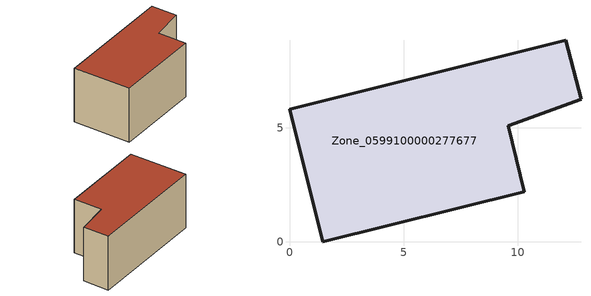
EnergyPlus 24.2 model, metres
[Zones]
Zone_0599100000277677
 floor ground (C_G): 0,5.81 12.1,8.84 12.76,6.24 9.57,5.08 10.27,2.21 1.46,0 z0
 wall outside (C_F): 1.46,0 10.27,2.21 9.57,5.08 12.76,6.24 12.1,8.84 0,5.81 1.46,0 z0:5.78
 roof outside (C_R): 12.1,8.84 0,5.81 1.46,0 10.27,2.21 9.57,5.08 12.76,6.24 z5.78
[BUILDING]
Pand.0599100000277677: North Axis=0; Terrain=City; Loads Convergence Tolerance Value=0.04; Temperature Convergence Tolerance Value=0.4; Solar Distribution=FullExterior; Maximum Number of Warmup Days=25; Minimum Number of Warmup Days=1
[Site:Location]
Rotterdam.The.Hague.AP_ZH_NLD Design_Conditions: Latitude=51.96; Longitude=4.45; Time Zone=1; Elevation=-4.5
[SITE:GROUNDTEMPERATURE:BUILDINGSURFACE]
18, 18, 18, 18, 18, 18, 18, 18, 18, 18, 18, 18
[MATERIAL] Thermal Absorptance=0.9; Solar Absorptance=0.7; Visible Absorptance=0.7
Name | Roughness | Thickness | Conductivity | Density | Specific Heat
G.TI.1992-2005 | MediumSmooth | 0.15 | 0.06 | 540 | 1210
F.TI.1992-2005 | Rough | 0.3 | 0.12 | 1920 | 840
R.TI.1992-2005 | MediumRough | 0.2 | 0.08 | 1500 | 1000
[CONSTRUCTION]
C_G: G.TI.1992-2005
C_F: F.TI.1992-2005
C_R: R.TI.1992-2005
[ZONE]
Zone_0599100000277677: Type=1; Multiplier=1; Ceiling Height=Autocalculate; Volume=Autocalculate; Floor Area=autocalculate; Part of Total Floor Area=Yes
[ZONEINFILTRATION:DESIGNFLOWRATE]
Infil_Zone_0599100000277677: Zone or ZoneList or Space or SpaceList=Zone_0599100000277677; Schedule=AlwaysOn; Design Flow Rate Calculation Method=Flow/Area; Flow Rate per Floor Area=0.0015; Constant Term Coefficient=1; Temperature Term Coefficient=0; Velocity Term Coefficient=0; Velocity Squared Term Coefficient=0
[HVACTEMPLATE:ZONE:IDEALLOADSAIRSYSTEM]
Zone_0599100000277677: Maximum Heating Supply Air Temperature=50; Minimum Cooling Supply Air Temperature=13; Maximum Heating Supply Air Humidity Ratio=0.0156; Minimum Cooling Supply Air Humidity Ratio=0.0077; Heating Limit=NoLimit; Cooling Limit=NoLimit; Dehumidification Control Type=ConstantSensibleHeatRatio; Cooling Sensible Heat Ratio=0.7; Dehumidification Setpoint=60; Humidification Control Type=None; Humidification Setpoint=30; Outdoor Air Method=None; Outdoor Air Flow Rate per Person=0.00944; Outdoor Air Flow Rate per Zone Floor Area=0; Outdoor Air Flow Rate per Zone=0; Demand Controlled Ventilation Type=None; Outdoor Air Economizer Type=NoEconomizer; Heat Recovery Type=None; Sensible Heat Recovery Effectiveness=0.7; Latent Heat Recovery Effectiveness=0.65
[ZONECONTROL:THERMOSTAT]
ThermostatControl_Zone_0599100000277677: Zone or ZoneList=Zone_0599100000277677; Control Type Schedule=DualSetpointControlType; Control 1=Thermostat_Zone_0599100000277677; Temperature Difference Between Cutout And Setpoint=0
[THERMOSTATSETPOINT:DUALSETPOINT]
Thermostat_Zone_0599100000277677: Heating Setpoint Temperature Schedule=HeatingSetpoint_Zone_0599100000277677; Cooling Setpoint Temperature Schedule=CoolingSetpoint_Zone_0599100000277677
[SCHEDULE:COMPACT]
HeatingSetpoint_Zone_0599100000277677: Through: 12/31, For: AllDays, Until: 24:00, 21
CoolingSetpoint_Zone_0599100000277677: Through: 12/31, For: AllDays, Until: 24:00, 24
DualSetpointControlType: Through: 12/31, For: AllDays, Until: 24:00, 4
AlwaysOn: Through: 12/31, For: AllDays, Until: 24:00, 1
